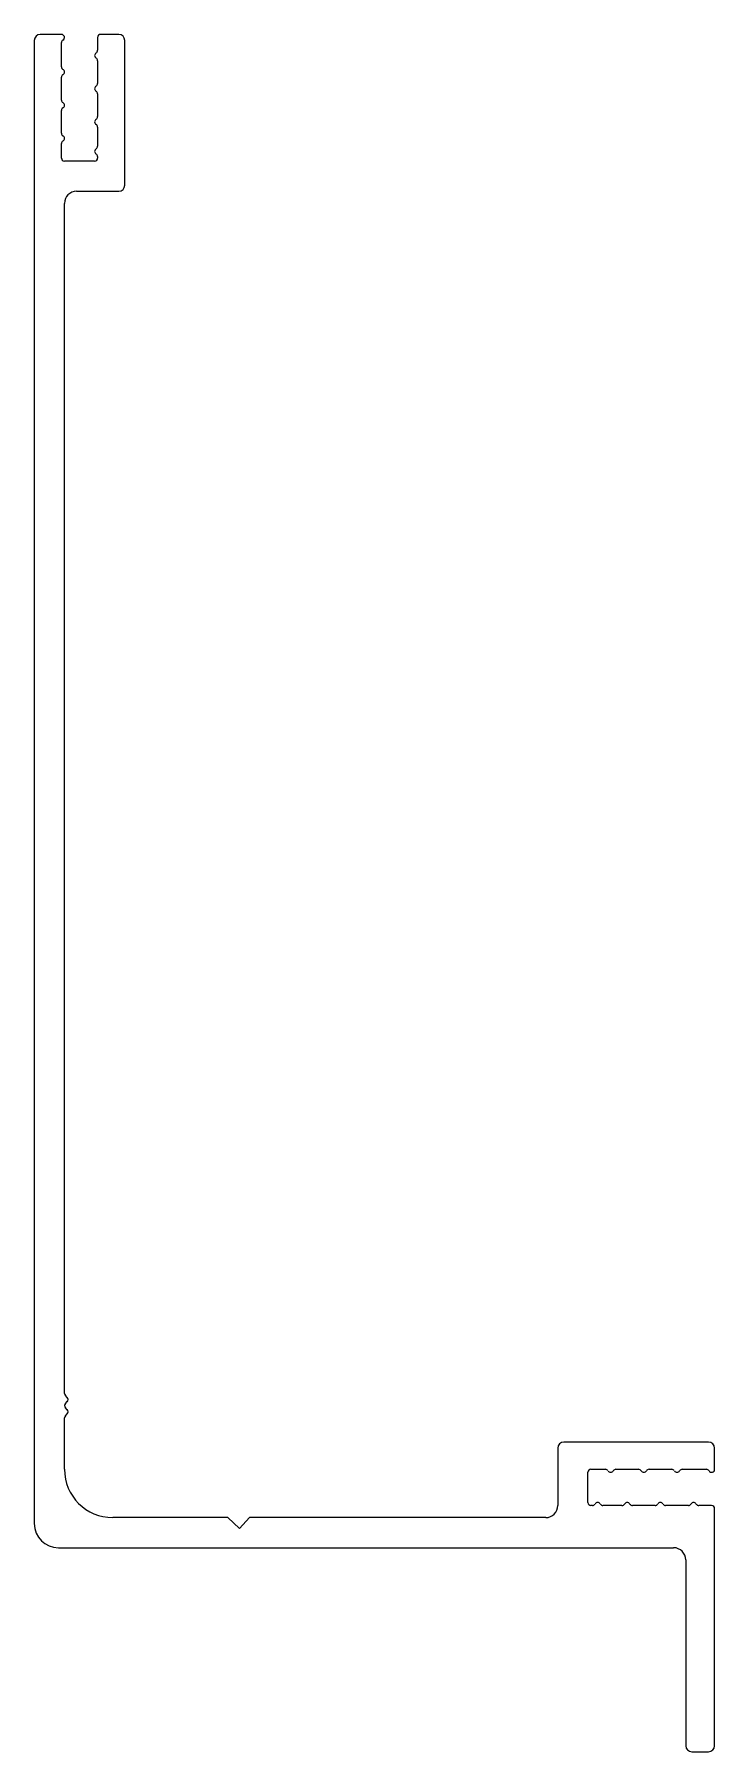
# Model space of a CAD drawing. Extents: x 9 to 66, y 5 to 147.
import ezdxf

# ---------------------------------------------------------------- set-up
doc = ezdxf.new("R2010")
doc.units = 0
doc.layers.get('0').update_dxf_attribs({"linetype": 'CONTINUOUS'})

msp = doc.modelspace()

# ---------------------------------------------------------------- linework, layer by layer
for p, q in [((11.42, 146.84), (9.67, 146.84)), ((14.42, 146.59), (14.42, 145.53)), ((16.17, 146.84), (14.67, 146.84)), ((9.17, 146.34), (9.17, 23.44)), ((11.42, 144.15), (11.42, 146.16)), ((16.67, 134.34), (16.67, 146.34)), ((14.42, 144.66), (14.42, 142.78)), ((11.42, 141.4), (11.42, 143.29)), ((14.42, 141.91), (14.42, 140.03)), ((11.42, 138.65), (11.42, 140.54)), ((14.42, 139.16), (14.42, 137.58)), ((11.42, 136.59), (11.42, 137.79)), ((14.42, 136.71), (14.42, 136.59)), ((14.17, 136.34), (11.67, 136.34)), ((12.67, 133.84), (16.17, 133.84)), ((11.67, 34.23), (11.67, 132.84)), ((11.9, 33.9), (11.75, 34.06)), ((11.75, 33.39), (11.9, 33.55)), ((11.9, 32.88), (11.75, 33.04)), ((11.67, 27.94), (11.67, 32.2)), ((11.75, 32.37), (11.9, 32.53)), ((65.07, 30.19), (53.07, 30.19)), ((52.57, 29.69), (52.57, 24.94)), ((65.57, 27.94), (65.57, 29.69)), ((55.07, 25.19), (55.07, 27.69)), ((55.32, 27.94), (56.51, 27.94)), ((57.38, 27.94), (59.26, 27.94)), ((60.13, 27.94), (62.01, 27.94)), ((62.88, 27.94), (64.89, 27.94)), ((55.44, 24.94), (55.32, 24.94)), ((57.89, 24.94), (56.31, 24.94)), ((60.64, 24.94), (58.76, 24.94)), ((63.39, 24.94), (61.51, 24.94)), ((65.32, 24.94), (64.26, 24.94)), ((65.57, 5.04), (65.57, 24.69)), ((25.21, 23.94), (15.67, 23.94)), ((26.17, 23.04), (25.21, 23.94)), ((27.02, 23.94), (26.17, 23.04)), ((51.57, 23.94), (27.02, 23.94)), ((11.17, 21.44), (62.17, 21.44)), ((63.17, 20.44), (63.17, 5.04)), ((63.67, 4.54), (65.07, 4.54))]:
    msp.add_line(p, q)
for centre, radius, start, end in [((9.67, 146.34), 0.5, 90, 180), ((11.42, 146.59), 0.25, 300, 90), ((14.67, 146.59), 0.25, 90, 180), ((16.17, 146.34), 0.5, 0, 90), ((11.67, 146.16), 0.25, 120, 180), ((14.42, 145.09), 0.25, 120, 240), ((14.17, 145.53), 0.25, 300, 0), ((11.67, 144.15), 0.25, 180, 240), ((11.42, 143.72), 0.25, 300, 60), ((14.17, 144.66), 0.25, 0, 60), ((11.67, 143.29), 0.25, 120, 180), ((14.42, 142.34), 0.25, 120, 240), ((14.17, 142.78), 0.25, 300, 0), ((11.67, 141.4), 0.25, 180, 240), ((11.42, 140.97), 0.25, 300, 60), ((14.17, 141.91), 0.25, 0, 60), ((11.67, 140.54), 0.25, 120, 180), ((14.42, 139.59), 0.25, 120, 240), ((14.17, 140.03), 0.25, 300, 0), ((11.67, 138.65), 0.25, 180, 240), ((11.42, 138.22), 0.25, 300, 60), ((14.17, 139.16), 0.25, 0, 60), ((11.67, 137.79), 0.25, 120, 180), ((14.42, 137.14), 0.25, 120, 240), ((14.17, 137.58), 0.25, 300, 0), ((14.17, 136.71), 0.25, 0, 60), ((11.67, 136.59), 0.25, 180, 270), ((14.17, 136.59), 0.25, 270, 0), ((12.67, 132.84), 1, 90, 180), ((16.17, 134.34), 0.5, 270, 360), ((11.92, 34.23), 0.25, 180, 225), ((11.92, 33.22), 0.25, 135, 225), ((11.72, 33.72), 0.25, 315, 45), ((11.72, 32.71), 0.25, 315, 45), ((11.92, 32.2), 0.25, 135, 180), ((53.07, 29.69), 0.5, 90, 180), ((65.07, 29.69), 0.5, 0, 90), ((15.67, 27.94), 4, 180, 270), ((55.32, 27.69), 0.25, 90, 180), ((56.51, 27.69), 0.25, 30, 90), ((56.95, 27.94), 0.25, 210, 330), ((57.38, 27.69), 0.25, 90, 150), ((59.26, 27.69), 0.25, 30, 90), ((59.7, 27.94), 0.25, 210, 330), ((60.13, 27.69), 0.25, 90, 150), ((62.01, 27.69), 0.25, 30, 90), ((62.45, 27.94), 0.25, 210, 330), ((62.88, 27.69), 0.25, 90, 150), ((64.89, 27.69), 0.25, 30, 90), ((65.32, 27.94), 0.25, 210, 0), ((51.57, 24.94), 1, 270, 0), ((55.32, 25.19), 0.25, 180, 270), ((55.44, 25.19), 0.25, 270, 330), ((55.87, 24.94), 0.25, 30, 150), ((56.31, 25.19), 0.25, 210, 270), ((57.89, 25.19), 0.25, 270, 330), ((58.32, 24.94), 0.25, 30, 150), ((58.76, 25.19), 0.25, 210, 270), ((60.64, 25.19), 0.25, 270, 330), ((61.07, 24.94), 0.25, 30, 150), ((61.51, 25.19), 0.25, 210, 270), ((63.39, 25.19), 0.25, 270, 330), ((63.82, 24.94), 0.25, 30, 150), ((64.26, 25.19), 0.25, 210, 270), ((65.32, 24.69), 0.25, 0, 90), ((11.17, 23.44), 2, 180, 270), ((62.17, 20.44), 1, 0, 90), ((63.67, 5.04), 0.5, 180, 270), ((65.07, 5.04), 0.5, 270, 360)]:
    msp.add_arc(centre, radius, start, end)

doc.saveas('drawing.dxf')
